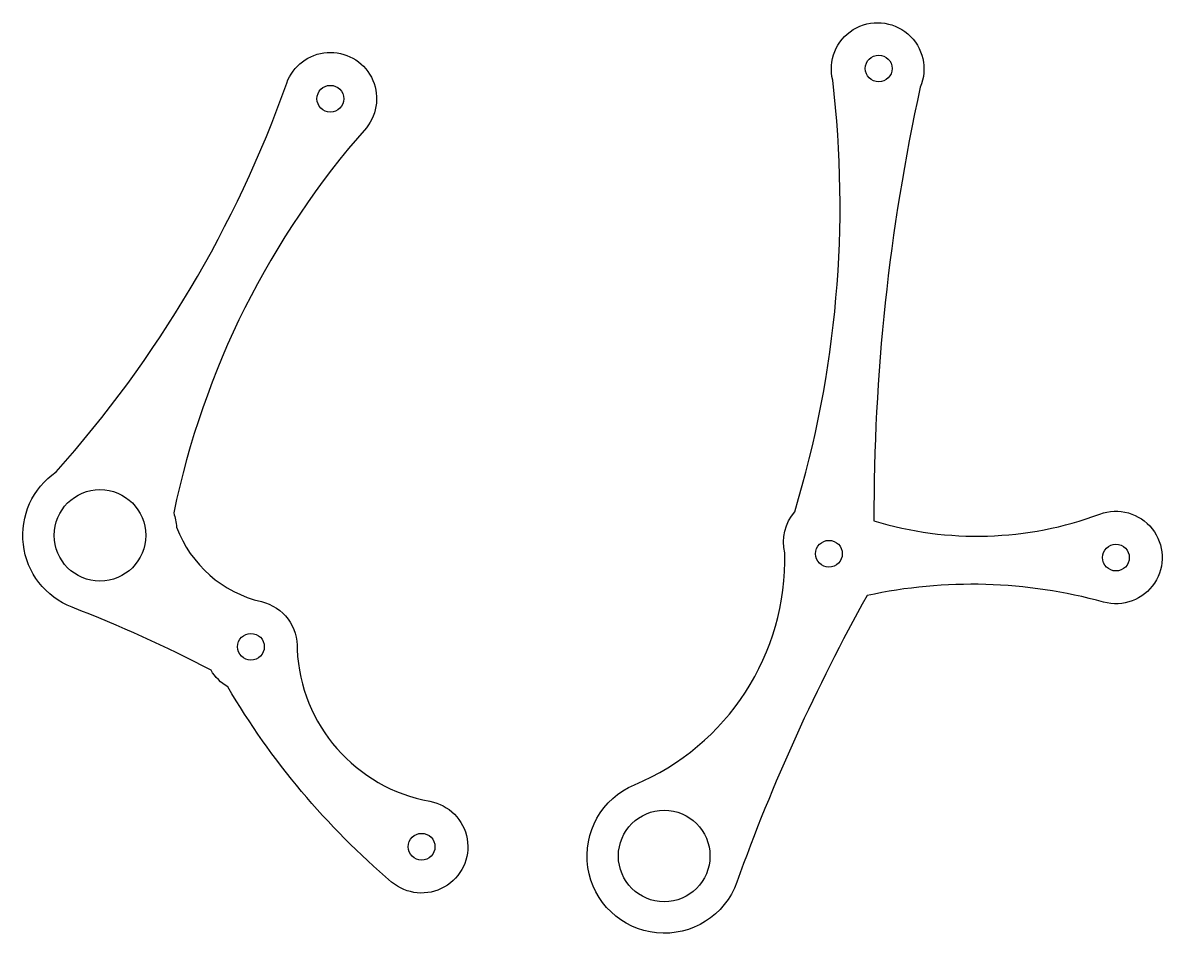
# Model space of a CAD drawing. Header units: millimetres. Extents: x -49 to 61, y -138 to -50.
import ezdxf

# ---------------------------------------------------------------- set-up
doc = ezdxf.new("R2010")
doc.units = ezdxf.units.MM
doc.layers.get('0').update_dxf_attribs({"linetype": 'CONTINUOUS'})

msp = doc.modelspace()

# ---------------------------------------------------------------- linework, layer by layer
for points in [[(25.69, -97.04, 0.103184), (29.38, -55.12, -1.389875), (37.89, -55.79, 0.054851), (33.39, -97.94, 0.163885), (55.34, -97.28, -1.373794), (55.71, -105.83, 0.121423), (32.72, -105.19, 0.040995), (20.06, -133.04, -1.533869), (10.11, -123.58, 0.309373), (24.72, -101.04, -0.241735)], [(-46.11, -93.17, 0.097367), (-23.69, -55.4, -1.18471), (-15.95, -59.73, 0.130307), (-34.67, -97.16, -0.047168), (-34.39, -98.55, 0.25122), (-26.15, -105.78, -0.365353), (-22.68, -110.43, 0.349726), (-9.78, -125.18, -1.304175), (-13.49, -133.03, -0.084344), (-29.41, -114.07, -0.130328), (-31.05, -112.44, 0.028072), (-44.55, -106.33, -0.601946)]]:
    msp.add_lwpolyline(points, format="xyb", close=True)
for centre, radius in [((33.85, -53.97), 1.3), ((-19.45, -56.91), 1.3), ((-41.84, -99.34), 4.45), ((29.01, -101.13), 1.3), ((56.91, -101.5), 1.3), ((-27.17, -110.17), 1.3), ((13, -130.5), 4.45), ((-10.58, -129.6), 1.3)]:
    msp.add_circle(centre, radius)

doc.saveas('drawing.dxf')
